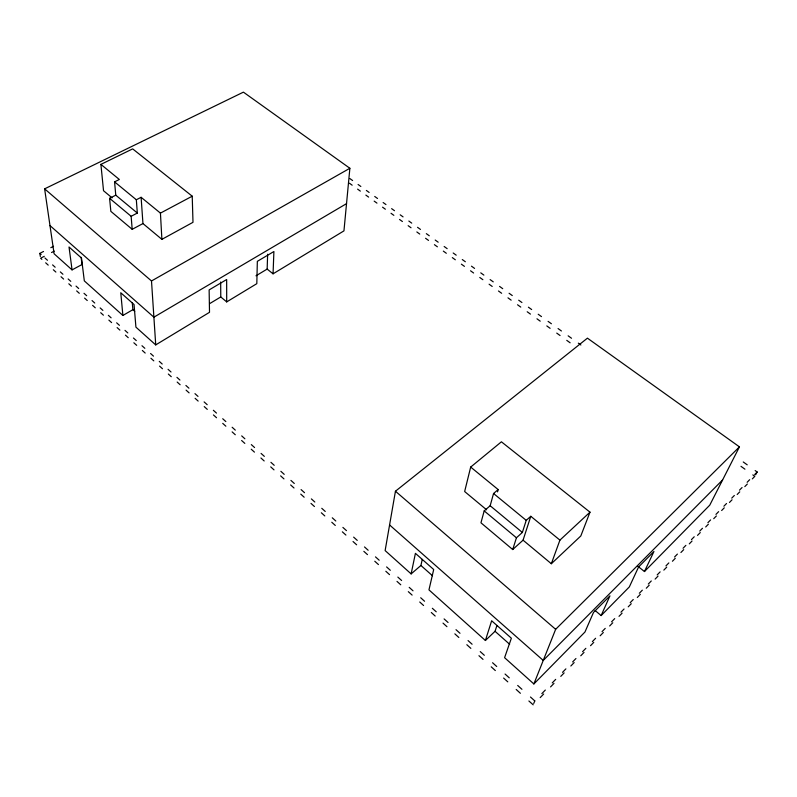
<?xml version="1.0" encoding="UTF-8"?>
<svg xmlns="http://www.w3.org/2000/svg" width="797" height="797" viewBox="0 0 797 797"><rect width="100%" height="100%" fill="white"/><g stroke="black" fill="none" stroke-linecap="round" stroke-linejoin="round"><path stroke-width="1.2" d="M81.125 257.311L82.021 264.524L72.059 269.884L54.096 253.785L44.622 188.849L243.414 92.143L349.873 168.277L343.955 230.871L273.062 273.819L267.154 269.087L267.643 254.223M273.062 273.819L273.899 251.533L257.341 261.336L256.813 283.662L226.697 301.904L220.779 296.952L220.669 282.018M637.849 566.249L644.454 571.539L709.758 505.159L739.447 446.868L587.429 338.157L395.442 491.231L385.13 550.578L411.132 573.9L420.926 565.481L422.241 559.414M411.132 573.9L415.416 553.347L433.698 569.526L428.965 589.88L485.403 640.489L495.047 631.304L496.939 625.486M551.335 563.728L559.922 540.127L530.792 516.287L523.061 540.177L551.335 563.728L580.814 535.963L589.989 512.162L501.413 441.807L470.678 467.072L464.651 491.53L486.598 509.801M470.678 467.072L498.155 489.567L493.552 493.502L490.165 505.746L484.197 510.887L480.95 522.802L512.72 549.541L523.061 540.177M497.507 491.869L498.155 489.567M512.72 549.541L516.436 537.786L522.354 532.456L526.229 520.361L530.792 516.287M485.403 640.489L491.649 620.773L511.365 638.208L504.591 657.684L533.87 683.946L584.958 632.021L593.486 612.455L609.944 595.857L601.137 615.573L595.11 610.522M533.87 683.946L555.648 629.311L739.447 446.868M533.731 703.452L534.807 700.872M644.454 571.539L653.948 551.484L638.586 566.976L629.331 586.921L601.137 615.573M755.646 474.773L757.15 471.993L755.158 470.559M541.84 693.629L545.327 690.043M552.251 682.909L555.688 679.373M562.503 672.359L565.89 668.872M572.615 661.958L575.942 658.521M582.567 651.707L585.855 648.33M592.37 641.615L595.608 638.277M602.034 631.662L605.232 628.385M611.558 621.859L614.706 618.621M620.953 612.196L624.051 609.008M630.198 602.671L633.256 599.523M639.324 593.277L642.332 590.178M648.32 584.022L651.288 580.963M657.186 574.896L660.115 571.877M665.933 565.89L668.822 562.921M674.551 557.013L677.4 554.084M683.059 548.256L685.868 545.367M691.457 539.619L694.227 536.77M699.726 531.101L702.466 528.281M707.895 522.693L710.595 519.913M715.955 514.394L718.615 511.654M723.905 506.215L726.535 503.505M731.746 498.135L734.346 495.465M739.496 490.165L742.057 487.535M747.138 482.295L749.658 479.694M754.679 474.534L757.15 471.993M533.193 704.827L528.889 700.991M540.197 697.604L543.664 694.018M550.568 686.914L553.985 683.378M560.779 676.374L564.156 672.897M570.841 666.003L574.169 662.576M580.764 655.782L584.032 652.404M590.537 645.7L593.755 642.372M600.161 635.777L603.339 632.499M609.655 625.984L612.783 622.756M619.01 616.34L622.098 613.162M628.225 606.836L631.274 603.698M637.321 597.461L640.32 594.363M646.287 588.216L649.246 585.167M655.124 579.1L658.043 576.092M663.841 570.114L666.72 567.145M672.439 561.247L675.278 558.318M680.917 552.51L683.716 549.621M689.285 543.883L692.045 541.033M697.534 535.375L700.264 532.565M705.684 526.976L708.374 524.197M713.713 518.688L716.373 515.958M721.644 510.518L724.264 507.819M729.474 502.449L732.054 499.779M737.195 494.479L739.746 491.849M744.816 486.618L747.337 484.028M752.348 478.867L754.809 476.327L752.826 474.892M722.6 479.943L543.245 660.434L389.584 524.964M559.922 540.127L589.989 512.162M132.272 302.521L132.87 309.684L122.887 315.463L120.775 292.768L134.045 304.504L135.918 327.139L155.724 344.902L209.511 312.314L209.133 289.909L226.657 279.528L226.697 301.904M209.651 303.627L220.779 296.952M255.976 275.802L267.154 269.087M346.536 203.643L153.891 317.186L49.982 225.581M155.724 344.902L151.5 280.972L349.873 168.277M100.91 164.381L119.341 179.474L114.569 181.865L136.337 199.768L141.109 197.297L142.952 223.568L161.891 239.349L192.994 222.313L192.226 196.192L132.671 148.88L100.91 164.381L103.53 190.732L112.088 197.865M132.182 229.317L131.146 216.296L137.323 213.058L115.764 195.175L109.597 198.314L110.843 211.354L132.182 229.317L142.952 223.568M161.891 239.349L160.436 213.118L192.226 196.192M44.273 256.325L40.617 258.228L41.872 259.374M51.536 252.529L54.246 251.115M40.338 256.495L39.85 253.386L43.516 251.473M50.819 247.688L53.538 246.273M349.893 178.578L352.613 180.54M358.092 184.486L360.842 186.468M366.371 190.443L369.141 192.446M374.72 196.46L377.519 198.473M383.138 202.528L385.957 204.56M391.626 208.645L394.475 210.697M400.194 214.811L403.063 216.884M408.831 221.038L411.73 223.13M417.548 227.314L420.467 229.426M426.335 233.651L429.284 235.773M435.212 240.046L438.181 242.188M444.158 246.492L447.157 248.654M453.184 252.998L456.213 255.17M462.29 259.553L465.348 261.755M471.485 266.178L474.564 268.4M480.75 272.853L483.869 275.095M490.115 279.598L493.253 281.859M499.56 286.402L502.718 288.683M509.084 293.266L512.282 295.567M518.698 300.2L521.925 302.521M528.411 307.194L531.659 309.535M538.204 314.247L541.492 316.608M548.087 321.37L551.404 323.761M558.069 328.563L561.417 330.974M568.141 335.816L571.519 338.247M578.313 343.138L580.874 344.981M743.262 461.981L747.217 464.83M349.445 183.23L352.164 185.193M357.614 189.138L360.354 191.121M365.863 195.106L368.622 197.098M374.172 201.113L376.961 203.125M382.56 207.18L385.369 209.213M391.018 213.287L393.848 215.339M399.546 219.454L402.405 221.526M408.154 225.681L411.033 227.763M416.831 231.957L419.74 234.059M425.588 238.283L428.517 240.405M434.415 244.669L437.384 246.811M443.331 251.115L446.32 253.277M452.317 257.61L455.326 259.792M461.383 264.166L464.432 266.367M470.539 270.791L473.607 273.002M479.774 277.466L482.862 279.697M489.089 284.2L492.207 286.452M498.484 290.995L501.642 293.276M507.978 297.849L511.156 300.15M517.542 304.773L520.76 307.094M527.206 311.757L530.443 314.108M536.959 318.81L540.227 321.171M546.802 325.923L550.099 328.314M556.734 333.106L560.062 335.517M566.757 340.359L570.124 342.79M740.991 466.335L744.926 469.174M141.109 197.297L160.436 213.118M493.552 493.502L526.229 520.361M490.165 505.746L522.354 532.456M109.597 198.314L131.146 216.296M484.197 510.887L516.436 537.786M44.622 188.849L151.5 280.972M395.442 491.231L555.648 629.311M132.87 309.684L134.733 311.338M420.926 565.481L432.492 575.753M495.047 631.304L509.632 644.255M122.887 315.463L84.313 280.873L81.493 258.029L69.02 247L72.059 269.884M39.85 253.386L41.115 254.522M44.921 257.969L47.471 260.27M52.592 264.903L55.162 267.224M60.333 271.907L62.923 274.248M68.144 278.97L70.764 281.341M76.034 286.103L78.684 288.494M84.004 293.306L86.674 295.717M92.044 300.579L94.743 303.019M100.163 307.921L102.883 310.382M108.362 315.333L111.112 317.824M116.641 322.815L119.42 325.325M124.999 330.376L127.809 332.917M133.448 338.018L136.277 340.578M141.976 345.729L144.835 348.309M150.583 353.509L153.472 356.129M159.28 361.38L162.199 364.02M168.067 369.32L171.016 371.99M176.944 377.35L179.923 380.039M185.91 385.459L188.919 388.179M194.966 393.648L198.005 396.398M204.122 401.917L207.19 404.697M213.367 410.286L216.465 413.085M222.712 418.734L225.84 421.563M232.146 427.262L235.314 430.131M241.69 435.889L244.888 438.788M251.324 444.606L254.562 447.535M261.067 453.413L264.345 456.372M270.92 462.32L274.218 465.309M280.873 471.316L284.21 474.345M290.925 480.412L294.302 483.47M301.097 489.607L304.514 492.695M311.378 498.902L314.825 502.03M321.769 508.307L325.256 511.455M332.279 517.801L335.806 520.999M342.899 527.415L346.466 530.633M353.639 537.128L357.255 540.386M364.508 546.951L368.154 550.249M375.497 556.884L379.183 560.221M386.605 566.926L390.331 570.303M397.842 577.088L401.608 580.505M409.21 587.369L413.025 590.816M420.706 597.76L424.562 601.257M432.333 608.28L436.238 611.807M444.098 618.92L448.053 622.487M456.004 629.68L459.999 633.296M468.048 640.569L472.093 644.235M480.242 651.597L484.337 655.293M492.576 662.745L496.72 666.491M505.059 674.033L509.253 677.829M517.691 685.46L521.935 689.295M530.473 697.016L534.777 700.902M45.668 262.811L48.209 265.112M53.309 269.735L55.87 272.066M61.02 276.728L63.611 279.08M68.811 283.792L71.421 286.163M76.661 290.915L79.301 293.306M84.602 298.118L87.262 300.529M92.611 305.381L95.301 307.821M100.701 312.713L103.411 315.174M108.87 320.115L111.61 322.606M117.119 327.597L119.879 330.107M125.438 335.148L128.237 337.679M133.856 342.78L136.676 345.33M142.344 350.481L145.193 353.061M150.922 358.252L153.801 360.862M159.579 366.112L162.488 368.742M168.336 374.042L171.275 376.702M177.173 382.062L180.142 384.752M186.1 390.151L189.098 392.871M195.116 398.331L198.144 401.08M204.231 406.59L207.29 409.369M213.437 414.938L216.525 417.738M222.732 423.376L225.86 426.206M232.136 431.894L235.284 434.754M241.63 440.502L244.818 443.401M251.224 449.209L254.442 452.128M260.918 457.996L264.176 460.955M270.721 466.883L274.009 469.871M280.624 475.869L283.951 478.887M290.636 484.945L294.003 487.993M300.758 494.12L304.155 497.208M310.989 503.395L314.426 506.513M321.33 512.78L324.797 515.928M331.781 522.254L335.298 525.442M342.351 531.838L345.898 535.056M353.041 541.532L356.628 544.789M363.85 551.335L367.477 554.622M374.779 561.237L378.445 564.565M385.828 571.26L389.534 574.627M397.006 581.402L400.761 584.799M408.313 591.653L412.109 595.09M419.74 602.014L423.586 605.501M431.307 612.504L435.192 616.031M443.012 623.115L446.938 626.681M454.848 633.854L458.823 637.461M466.823 644.713L470.848 648.359M478.947 655.702L483.012 659.388M491.211 666.82L495.326 670.556M503.614 678.068L507.789 681.853M516.177 689.465L520.391 693.29M114.569 181.865L115.764 195.175M136.337 199.768L137.323 213.058"/></g></svg>
